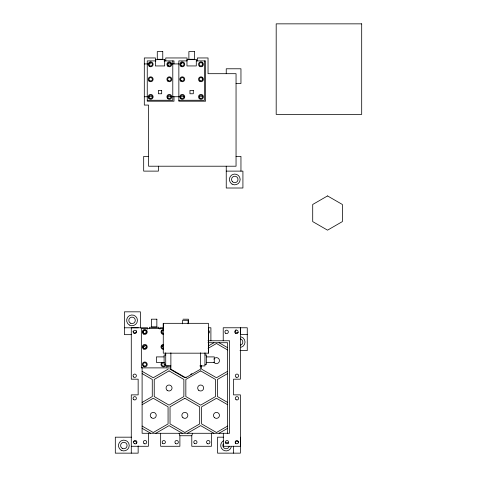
<?xml version="1.0" encoding="UTF-8"?>
<svg xmlns="http://www.w3.org/2000/svg" width="477" height="477" viewBox="0 0 477 477"><rect width="100%" height="100%" fill="white"/><g stroke="black" fill="none" stroke-linecap="round" stroke-linejoin="round"><path stroke-width="0.72" d="M163.271 323.323L163.271 353.177L208.401 353.177L208.401 323.323L163.271 323.323L163.271 327.765L159.98 327.771L159.98 329.213M240.39 334.633L240.39 327.771L240.39 379.179L233.527 379.179L233.527 394.873L240.39 394.873L240.39 446.281L223.319 446.281L223.319 433.283M192.577 433.283L191.784 435.739L191.784 446.281L211.436 446.281L211.436 433.283M142.718 347.334L146.403 345.205M143.965 348.878L146.439 347.453M208.228 346.004L213.911 342.724M208.085 348.353L216.463 343.518L227.607 349.951M142.104 402.433L152.27 396.566L152.27 379.448L142.104 373.58M186.143 377.003L184.855 377.748L170.033 369.192L170.033 365.471M190.657 374.403L191.945 373.658M142.104 404.699L153.248 398.265L168.071 406.821L168.071 423.934L153.248 432.496L142.104 426.062M227.607 371.315L216.463 377.748L201.64 369.192L201.64 365.471M227.607 373.58L217.446 379.448L217.446 396.566L227.607 402.433M155.8 433.283L169.055 425.633L182.303 433.283M187.407 433.283L200.662 425.633L213.911 433.283M227.607 426.062L216.463 432.496L201.64 423.934L201.64 406.821L216.463 398.265L227.607 404.699M219.015 433.283L227.607 428.328M156.009 60.901L147.25 60.901L147.25 101.202L173.986 101.202L173.986 96.736M164.034 60.901L173.986 60.901L173.986 63.924M196.369 60.901L205.593 60.901L205.593 101.202L178.857 101.202L178.857 60.901L187.073 60.901L187.073 57.955L165.769 57.955L165.769 60.901M144.304 63.924L150.189 63.924L150.189 62.111M167.749 63.924L171.213 63.924M172.173 63.924L178.857 63.924M180.318 63.924L181.797 63.924L181.797 62.111M236.049 83.499L240.957 83.499L240.957 68.783L226.241 68.783L226.241 73.691M144.304 96.736L152.485 96.736M167.302 96.736L171.07 96.736M172.501 96.736L179.251 96.736M180.318 96.736L184.718 96.736M199.326 96.736L202.302 96.736L202.302 95.275M147.25 100.271L172.793 100.271L172.793 60.901M178.857 100.271L204.4 100.271L204.4 60.901M148.585 156.402L143.684 156.402L143.684 171.118L158.4 171.118L158.4 166.211M236.049 156.402L240.957 156.402L240.957 171.118M226.241 171.118L242.918 171.118L242.918 188.01L226.241 188.01L226.241 166.211M182.971 319.191L188.457 319.191L188.457 323.394M124.414 327.794L138.276 327.794M163.372 328.51L141.341 328.51L141.341 367.886L166.884 367.886L166.884 365.656M131.67 334.663L124.414 334.663L124.414 311.827L140.381 311.827L140.381 328.033M240.265 334.633L247.259 334.633M207.984 340.763L229.568 340.763L229.568 433.283L142.104 433.283L142.104 367.409M208.02 342.724L227.607 342.724L227.607 433.283M240.003 350.607L247.259 350.607L247.259 327.771L223.224 327.771L223.224 340.763M165.722 354.989L164.106 354.989L164.106 364.309L165.722 364.309M204.967 354.989L206.589 354.989L206.589 364.309L204.967 364.309M164.106 356.903L156.402 356.903L156.402 362.389L164.106 362.389M206.589 356.903L214.286 356.903L214.286 362.389L206.589 362.389M170.909 365.931L165.722 365.931L165.722 352.819M199.785 365.931L204.967 365.931L204.967 352.819M179.096 433.283L179.889 435.739L191.784 435.739M131.521 437.182L115.309 437.182L115.309 453.15L138.151 453.15L138.151 445.894M223.451 437.182L217.554 437.182L217.554 453.15L240.39 453.15L240.39 437.182M131.282 446.281L148.419 446.281L148.419 433.283M219.015 342.724L227.607 347.685M161.482 346.004L163.372 347.101M142.104 371.315L153.248 377.748L168.071 369.192L168.071 365.471M142.104 428.328L150.696 433.283M233.527 446.257L233.527 453.15M210.9 340.763L210.9 327.771L208.401 327.771L208.401 353.177M202.302 62.362L202.302 66.017M202.302 77.721L202.302 80.649M200.531 352.813L200.531 369.192L185.708 377.748L170.879 369.192L170.879 352.813M197.377 60.901L197.377 57.955L208.044 57.955L208.044 73.691L236.049 73.691L236.049 166.211L148.585 166.211L148.585 105.077L144.304 105.077L144.304 57.955L155.466 57.955L155.466 60.901M188.087 323.811L188.087 320.311L182.602 320.311L182.602 323.811M179.889 435.739L179.889 446.281L160.66 446.281L160.66 433.283M158.769 328.665L158.769 327.264L149.45 327.264L149.45 328.665M147.626 329.213L147.626 327.771L131.282 327.771L131.282 379.179L138.151 379.179L138.151 394.873L131.282 394.873L131.282 453.15M208.306 330.34A1.61 1.61 0 0 1 208.306 333.453M163.361 333.584A1.711 1.711 0 0 1 162.621 330.358M213.869 359.139A2.993 2.993 0 0 1 218.388 358.34A2.993 2.993 0 0 1 218.388 362.925A2.993 2.993 0 0 1 213.869 362.132M165.06 364.017A1.669 1.669 0 0 1 163.45 366.115A1.669 1.669 0 0 1 161.84 364.017A1.669 1.669 0 0 1 164.285 363.003M165.817 365.084A2.451 2.451 0 0 1 161.953 366.396A2.451 2.451 0 0 1 162.222 362.323M163.45 348.556A1.669 1.669 0 0 1 161.781 346.886A1.669 1.669 0 0 1 163.45 345.223M163.45 349.343A2.451 2.451 0 0 1 160.993 346.886A2.451 2.451 0 0 1 163.45 344.436M163.45 333.614A1.669 1.669 0 0 1 161.781 331.944A1.669 1.669 0 0 1 163.45 330.275M163.45 334.395A2.451 2.451 0 0 1 160.993 331.944A2.451 2.451 0 0 1 163.45 329.494M238.136 332.38A1.669 1.669 0 0 1 235.638 332.219A1.669 1.669 0 0 1 236.127 329.756M241.028 336.857A5.396 5.396 0 0 1 241.028 347.28M240.468 338.944A3.238 3.238 0 0 1 240.468 345.199M235.513 443.682A1.669 1.669 0 0 1 236.526 441.237A1.669 1.669 0 0 1 238.625 442.847M231.303 446.919A5.396 5.396 0 0 1 222.807 449.799A5.396 5.396 0 0 1 223.391 440.849M229.216 446.359A3.238 3.238 0 0 1 224.852 448.511A3.238 3.238 0 0 1 223.29 443.902M225.251 442.394A3.238 3.238 0 0 1 228.382 443.228M136.327 330.799A1.669 1.669 0 0 1 134.931 332.88A1.669 1.669 0 0 1 133.047 331.229M133.268 442.012A1.669 1.669 0 0 1 135.551 441.404A1.669 1.669 0 0 1 136.16 443.682M327.538 195.922L312.709 204.484L312.709 221.602L327.538 230.164L342.361 221.602L342.361 204.484L327.538 195.922M169.055 370.891L154.232 379.448L154.232 396.566L169.055 405.122L183.872 396.566L183.872 379.448L169.055 370.891M200.662 370.891L185.839 379.448L185.839 396.566L200.662 405.122L215.479 396.566L215.479 379.448L200.662 370.891M184.855 398.265L170.033 406.821L170.033 423.934L184.855 432.496L199.678 423.934L199.678 406.821L184.855 398.265M361.691 23.85L276.189 23.85L276.189 114.408L361.691 114.408L361.691 23.85M162.764 51.582L157.279 51.582L157.279 59.279L162.764 59.279L162.764 51.582M194.372 51.582L188.886 51.582L188.886 59.279L194.372 59.279L194.372 51.582M164.678 59.655L155.359 59.655L155.359 65.945L164.678 65.945L164.678 59.655M196.285 59.655L186.966 59.655L186.966 65.945L196.285 65.945L196.285 59.655M161.685 90.433L158.352 90.433L158.352 93.766L161.685 93.766L161.685 90.433M193.292 90.433L189.959 90.433L189.959 93.766L193.292 93.766L193.292 90.433M156.85 319.191L151.364 319.191L151.364 326.894L156.85 326.894L156.85 319.191M232.078 184.128A5.396 5.396 0 0 0 240.169 179.453A5.396 5.396 0 0 0 232.078 174.785A5.396 5.396 0 0 0 232.078 184.128M232.484 181.743A3.238 3.238 0 0 0 237.904 180.294A3.238 3.238 0 0 0 233.939 176.329A3.238 3.238 0 0 0 232.484 181.743M181.457 98.286A1.669 1.669 0 0 0 183.955 96.837A1.669 1.669 0 0 0 181.457 95.394A1.669 1.669 0 0 0 181.457 98.286M200.131 98.286A1.669 1.669 0 0 0 202.63 96.837A1.669 1.669 0 0 0 200.131 95.394A1.669 1.669 0 0 0 200.131 98.286M181.457 80.72A1.669 1.669 0 0 0 183.955 79.277A1.669 1.669 0 0 0 181.457 77.834A1.669 1.669 0 0 0 181.457 80.72M200.131 80.72A1.669 1.669 0 0 0 202.63 79.277A1.669 1.669 0 0 0 200.131 77.834A1.669 1.669 0 0 0 200.131 80.72M181.111 65.51A1.669 1.669 0 0 0 183.901 64.765A1.669 1.669 0 0 0 181.856 62.72A1.669 1.669 0 0 0 181.111 65.51M199.785 65.51A1.669 1.669 0 0 0 202.576 64.765A1.669 1.669 0 0 0 200.531 62.72A1.669 1.669 0 0 0 199.785 65.51M180.556 98.572A2.451 2.451 0 0 0 184.659 97.475A2.451 2.451 0 0 0 181.654 94.47A2.451 2.451 0 0 0 180.556 98.572M199.231 98.572A2.451 2.451 0 0 0 203.333 97.475A2.451 2.451 0 0 0 200.328 94.47A2.451 2.451 0 0 0 199.231 98.572M180.556 81.012A2.451 2.451 0 0 0 184.659 79.909A2.451 2.451 0 0 0 181.654 76.91A2.451 2.451 0 0 0 180.556 81.012M199.231 81.012A2.451 2.451 0 0 0 203.333 79.909A2.451 2.451 0 0 0 200.328 76.91A2.451 2.451 0 0 0 199.231 81.012M181.063 66.458A2.451 2.451 0 0 0 184.742 64.335A2.451 2.451 0 0 0 181.063 62.207A2.451 2.451 0 0 0 181.063 66.458M199.231 66.07A2.451 2.451 0 0 0 203.333 64.967A2.451 2.451 0 0 0 200.328 61.962A2.451 2.451 0 0 0 199.231 66.07M149.85 98.286A1.669 1.669 0 0 0 152.348 96.837A1.669 1.669 0 0 0 149.85 95.394A1.669 1.669 0 0 0 149.85 98.286M168.524 98.286A1.669 1.669 0 0 0 171.022 96.837A1.669 1.669 0 0 0 168.524 95.394A1.669 1.669 0 0 0 168.524 98.286M149.85 80.72A1.669 1.669 0 0 0 152.348 79.277A1.669 1.669 0 0 0 149.85 77.834A1.669 1.669 0 0 0 149.85 80.72M168.524 80.72A1.669 1.669 0 0 0 171.022 79.277A1.669 1.669 0 0 0 168.524 77.834A1.669 1.669 0 0 0 168.524 80.72M149.504 65.51A1.669 1.669 0 0 0 152.294 64.765A1.669 1.669 0 0 0 150.249 62.72A1.669 1.669 0 0 0 149.504 65.51M168.178 65.51A1.669 1.669 0 0 0 170.969 64.765A1.669 1.669 0 0 0 168.924 62.72A1.669 1.669 0 0 0 168.178 65.51M148.949 98.572A2.451 2.451 0 0 0 153.051 97.475A2.451 2.451 0 0 0 150.046 94.47A2.451 2.451 0 0 0 148.949 98.572M167.624 98.572A2.451 2.451 0 0 0 171.726 97.475A2.451 2.451 0 0 0 168.721 94.47A2.451 2.451 0 0 0 167.624 98.572M148.949 81.012A2.451 2.451 0 0 0 153.051 79.909A2.451 2.451 0 0 0 150.046 76.91A2.451 2.451 0 0 0 148.949 81.012M167.624 81.012A2.451 2.451 0 0 0 171.726 79.909A2.451 2.451 0 0 0 168.721 76.91A2.451 2.451 0 0 0 167.624 81.012M149.456 66.458A2.451 2.451 0 0 0 153.135 64.335A2.451 2.451 0 0 0 149.456 62.207A2.451 2.451 0 0 0 149.456 66.458M167.624 66.07A2.451 2.451 0 0 0 171.726 64.967A2.451 2.451 0 0 0 168.721 61.962A2.451 2.451 0 0 0 167.624 66.07M133.882 399.75A1.669 1.669 0 0 0 136.38 398.307A1.669 1.669 0 0 0 133.882 396.864A1.669 1.669 0 0 0 133.882 399.75M133.536 376.919A1.669 1.669 0 0 0 136.327 376.174A1.669 1.669 0 0 0 134.281 374.129A1.669 1.669 0 0 0 133.536 376.919M236.127 399.75A1.669 1.669 0 0 0 238.625 398.307A1.669 1.669 0 0 0 236.127 396.864A1.669 1.669 0 0 0 236.127 399.75M236.127 377.188A1.669 1.669 0 0 0 238.625 375.745A1.669 1.669 0 0 0 236.127 374.296A1.669 1.669 0 0 0 236.127 377.188M225.722 333.322A1.711 1.711 0 0 0 228.346 331.938A1.711 1.711 0 0 0 225.836 330.358A1.711 1.711 0 0 0 225.722 333.322M143.869 333.292A1.61 1.61 0 0 0 146.284 331.897A1.61 1.61 0 0 0 143.869 330.501A1.61 1.61 0 0 0 143.869 333.292M194.586 443.55A1.61 1.61 0 0 0 197.001 442.155A1.61 1.61 0 0 0 194.586 440.76A1.61 1.61 0 0 0 194.586 443.55M175.733 443.628A1.711 1.711 0 0 0 178.356 442.245A1.711 1.711 0 0 0 175.846 440.665A1.711 1.711 0 0 0 175.733 443.628M162.645 443.294A1.61 1.61 0 0 0 165.34 442.573A1.61 1.61 0 0 0 163.367 440.599A1.61 1.61 0 0 0 162.645 443.294M144.126 443.628A1.711 1.711 0 0 0 146.749 442.245A1.711 1.711 0 0 0 144.239 440.665A1.711 1.711 0 0 0 144.126 443.628M225.859 443.294A1.61 1.61 0 0 0 228.555 442.573A1.61 1.61 0 0 0 226.581 440.599A1.61 1.61 0 0 0 225.859 443.294M207.34 443.628A1.711 1.711 0 0 0 209.963 442.245A1.711 1.711 0 0 0 207.447 440.665A1.711 1.711 0 0 0 207.34 443.628M134.061 333.292A1.61 1.61 0 0 0 136.476 331.897A1.61 1.61 0 0 0 134.061 330.501A1.61 1.61 0 0 0 134.061 333.292M235.537 333.322A1.711 1.711 0 0 0 238.16 331.938A1.711 1.711 0 0 0 235.644 330.358A1.711 1.711 0 0 0 235.537 333.322M134.317 443.628A1.711 1.711 0 0 0 136.941 442.245A1.711 1.711 0 0 0 134.425 440.665A1.711 1.711 0 0 0 134.317 443.628M235.668 443.294A1.61 1.61 0 0 0 238.363 442.573A1.61 1.61 0 0 0 236.395 440.599A1.61 1.61 0 0 0 235.668 443.294M167.129 390.299A2.993 2.993 0 0 0 172 388.528A2.993 2.993 0 0 0 168.029 385.195A2.993 2.993 0 0 0 167.129 390.299M198.736 390.299A2.993 2.993 0 0 0 203.607 388.528A2.993 2.993 0 0 0 199.636 385.195A2.993 2.993 0 0 0 198.736 390.299M182.929 417.673A2.993 2.993 0 0 0 187.801 415.896A2.993 2.993 0 0 0 183.83 412.563A2.993 2.993 0 0 0 182.929 417.673M214.537 417.673A2.993 2.993 0 0 0 219.408 415.896A2.993 2.993 0 0 0 215.437 412.563A2.993 2.993 0 0 0 214.537 417.673M151.322 417.673A2.993 2.993 0 0 0 156.194 415.896A2.993 2.993 0 0 0 152.223 412.563A2.993 2.993 0 0 0 151.322 417.673M143.941 365.895A1.669 1.669 0 0 0 146.439 364.452A1.669 1.669 0 0 0 143.941 363.003A1.669 1.669 0 0 0 143.941 365.895M143.547 366.574A2.451 2.451 0 0 0 147.226 364.452A2.451 2.451 0 0 0 143.547 362.323A2.451 2.451 0 0 0 143.547 366.574M143.595 348.067A1.669 1.669 0 0 0 146.385 347.322A1.669 1.669 0 0 0 144.34 345.276A1.669 1.669 0 0 0 143.595 348.067M143.547 349.015A2.451 2.451 0 0 0 147.226 346.886A2.451 2.451 0 0 0 143.547 344.764A2.451 2.451 0 0 0 143.547 349.015M143.941 333.387A1.669 1.669 0 0 0 146.439 331.944A1.669 1.669 0 0 0 143.941 330.501A1.669 1.669 0 0 0 143.941 333.387M143.547 334.067A2.451 2.451 0 0 0 147.226 331.944A2.451 2.451 0 0 0 143.547 329.822A2.451 2.451 0 0 0 143.547 334.067M129.345 325.034A5.396 5.396 0 0 0 137.442 320.359A5.396 5.396 0 0 0 129.345 315.691A5.396 5.396 0 0 0 129.345 325.034M130.424 323.167A3.238 3.238 0 0 0 135.283 320.359A3.238 3.238 0 0 0 130.424 317.557A3.238 3.238 0 0 0 130.424 323.167M121.146 450.193A5.396 5.396 0 0 0 129.243 445.518A5.396 5.396 0 0 0 121.146 440.849A5.396 5.396 0 0 0 121.146 450.193M122.225 448.326A3.238 3.238 0 0 0 127.085 445.518A3.238 3.238 0 0 0 122.225 442.716A3.238 3.238 0 0 0 122.225 448.326"/></g></svg>
